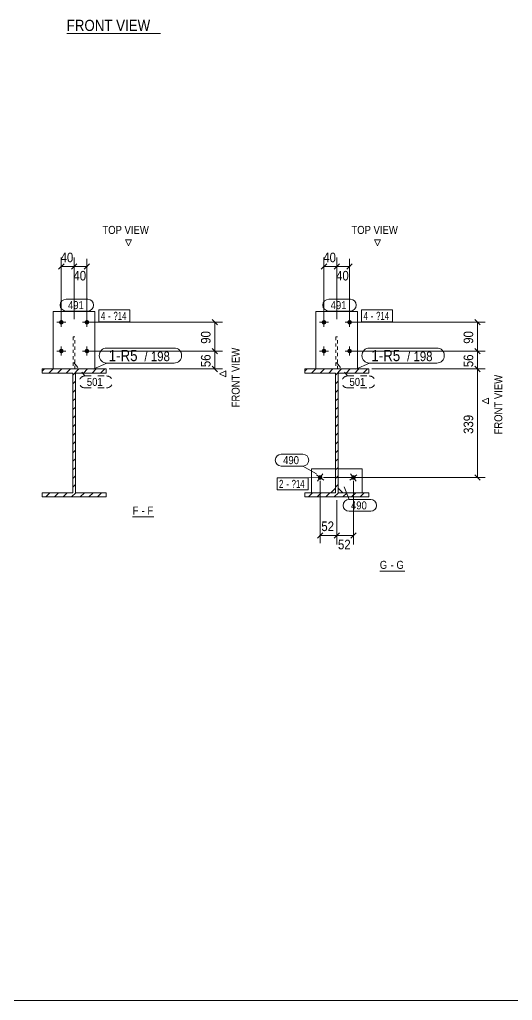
# Model space of a CAD drawing. Header units: millimetres. Extents: x 2 to 1174, y 1 to 825.
# Drawn here: x 482.2 to 636.3, y 5 to 311.5 of the extents above; entities that cross this region are included whole.
import ezdxf

# ---------------------------------------------------------------- set-up
doc = ezdxf.new("R2010")
doc.units = ezdxf.units.MM
for name, pattern in [('XKITLINE00', [0]), ('XKITLINE01', [4, 1, -1, 1, -1]), ('XKITLINE02', [4, 2, -2])]:
    doc.linetypes.add(name, pattern=pattern)
for name, color, linetype, lineweight in [('Bolt', 3, 'Continuous', 0), ('BoltMark', 7, 'Continuous', 0), ('Dimensions', 7, 'Continuous', 0), ('DrawingSheet', 5, 'Continuous', 0), ('OtherObjectType', 7, 'Continuous', 0), ('Part', 2, 'Continuous', 0), ('PartMark', 7, 'Continuous', 0)]:
    doc.layers.add(name, color=color, linetype=linetype, lineweight=lineweight)
doc.styles.add('ARIAL', font='ARIAL.TTF')
doc.styles.add('ARIAL_NARROW', font='ARIALN.TTF')

# ---------------------------------------------------------------- blocks, each defined once
blk = doc.blocks.new('*A1')
at = {"layer": 'Part', "color": 7, "linetype": 'XKITLINE00', "lineweight": 0}
for p, q in [((571.35, 201.56), (572.08, 202.29)), ((573.48, 200.99), (574.78, 202.29)), ((576.17, 200.99), (577.47, 202.29)), ((578.87, 200.99), (580.17, 202.29)), ((580.95, 200.38), (582.86, 202.29)), ((584.25, 200.99), (585.55, 202.29)), ((586.95, 200.99), (588.25, 202.29)), ((589.64, 200.99), (590.94, 202.29)), ((580.95, 197.69), (581.75, 198.49)), ((580.95, 194.99), (581.75, 195.79)), ((580.95, 192.3), (581.75, 193.1)), ((580.95, 189.6), (581.75, 190.4)), ((580.95, 186.91), (581.75, 187.71)), ((580.95, 184.21), (581.75, 185.01)), ((580.95, 181.52), (581.75, 182.32)), ((580.95, 178.83), (581.75, 179.63)), ((580.95, 176.13), (581.75, 176.93)), ((580.95, 173.44), (581.75, 174.24)), ((580.95, 170.74), (581.75, 171.54)), ((580.95, 168.05), (581.75, 168.85)), ((580.95, 165.36), (581.75, 166.16)), ((572.5, 162.29), (573.8, 163.59)), ((575.19, 162.29), (576.49, 163.59)), ((577.88, 162.29), (579.18, 163.59)), ((580.58, 162.29), (581.88, 163.59)), ((583.27, 162.29), (584.57, 163.59)), ((585.97, 162.29), (587.27, 163.59)), ((588.66, 162.29), (589.96, 163.59))]:
    blk.add_line(p, q, dxfattribs=at)
blk = doc.blocks.new('*A2')
at = {"layer": 'Part', "color": 7, "linetype": 'XKITLINE00', "lineweight": 0}
for p, q in [((489.24, 201.56), (489.97, 202.29)), ((491.37, 200.99), (492.67, 202.29)), ((494.06, 200.99), (495.36, 202.29)), ((496.76, 200.99), (498.06, 202.29)), ((498.84, 200.38), (500.75, 202.29)), ((502.14, 200.99), (503.44, 202.29)), ((504.84, 200.99), (506.14, 202.29)), ((507.53, 200.99), (508.83, 202.29)), ((498.84, 197.69), (499.64, 198.49)), ((498.84, 194.99), (499.64, 195.79)), ((498.84, 192.3), (499.64, 193.1)), ((498.84, 189.6), (499.64, 190.4)), ((498.84, 186.91), (499.64, 187.71)), ((498.84, 184.21), (499.64, 185.01)), ((498.84, 181.52), (499.64, 182.32)), ((498.84, 178.83), (499.64, 179.63)), ((498.84, 176.13), (499.64, 176.93)), ((498.84, 173.44), (499.64, 174.24)), ((498.84, 170.74), (499.64, 171.54)), ((498.84, 168.05), (499.64, 168.85)), ((498.84, 165.36), (499.64, 166.16)), ((490.38, 162.29), (491.68, 163.59)), ((493.08, 162.29), (494.38, 163.59)), ((495.77, 162.29), (497.07, 163.59)), ((498.47, 162.29), (499.77, 163.59)), ((501.16, 162.29), (502.46, 163.59)), ((503.86, 162.29), (505.16, 163.59)), ((506.55, 162.29), (507.85, 163.59))]:
    blk.add_line(p, q, dxfattribs=at)
blk = doc.blocks.new('*A147')
at = {"layer": 'Bolt'}
blk.add_hatch(color=3, dxfattribs=at).paths.add_polyline_path([(575.7, 167.86), (575.67, 167.88), (575.65, 167.9), (575.62, 167.93), (575.6, 167.95), (575.58, 167.98), (575.56, 168.01), (575.55, 168.04), (575.53, 168.07), (575.51, 168.1), (575.5, 168.13), (575.49, 168.17), (575.48, 168.2), (575.47, 168.23), (575.46, 168.27), (575.46, 168.3), (575.46, 168.33), (575.45, 168.37), (575.45, 168.4), (575.46, 168.44), (575.46, 168.47), (575.46, 168.5), (575.47, 168.54), (575.48, 168.57), (575.49, 168.6), (575.5, 168.64), (575.51, 168.67), (575.53, 168.7), (575.54, 168.73), (575.56, 168.76), (575.58, 168.79), (575.6, 168.82), (575.62, 168.84), (575.65, 168.87), (575.67, 168.89), (575.7, 168.92), (575.72, 168.94), (575.75, 168.96), (575.78, 168.98), (575.81, 168.99), (575.84, 169.01), (575.87, 169.03), (575.9, 169.04), (575.93, 169.05), (575.97, 169.06), (576, 169.07), (576.03, 169.08), (576.07, 169.08), (576.1, 169.08), (576.14, 169.09), (576.17, 169.09), (576.2, 169.08), (576.24, 169.08), (576.27, 169.08), (576.31, 169.07), (576.34, 169.06), (576.37, 169.05), (576.4, 169.04), (576.44, 169.03), (576.47, 169.01), (576.5, 169), (576.53, 168.98), (576.56, 168.96), (576.58, 168.94), (576.61, 168.92), (576.64, 168.89), (576.66, 168.87), (576.68, 168.84), (576.71, 168.82), (576.73, 168.79), (576.74, 168.76), (576.76, 168.73), (576.78, 168.7), (576.79, 168.67), (576.81, 168.64), (576.82, 168.61), (576.83, 168.57), (576.84, 168.54), (576.84, 168.51), (576.85, 168.47), (576.85, 168.44), (576.85, 168.4), (576.85, 168.37), (576.85, 168.34), (576.85, 168.3), (576.84, 168.27), (576.84, 168.23), (576.83, 168.2), (576.82, 168.17), (576.81, 168.14), (576.79, 168.1), (576.78, 168.07), (576.76, 168.04), (576.75, 168.01), (576.73, 167.98), (576.71, 167.96), (576.68, 167.93), (576.66, 167.9), (576.64, 167.88), (576.61, 167.86), (576.59, 167.83), (576.56, 167.81), (576.53, 167.8), (576.5, 167.78), (576.47, 167.76), (576.44, 167.75), (576.41, 167.73), (576.37, 167.72), (576.34, 167.71), (576.31, 167.7), (576.27, 167.7), (576.24, 167.69), (576.21, 167.69), (576.17, 167.69), (576.14, 167.69), (576.1, 167.69), (576.07, 167.69), (576.04, 167.7), (576, 167.7), (575.97, 167.71), (575.94, 167.72), (575.9, 167.73), (575.87, 167.75), (575.84, 167.76), (575.81, 167.78), (575.78, 167.79), (575.75, 167.81), (575.72, 167.83)], flags=17)
at = {"layer": 'Bolt', "color": 3, "linetype": 'XKITLINE00', "lineweight": 0}
for p, q in [((577.26, 167.53), (575.05, 169.25)), ((575.29, 167.28), (577.01, 169.49))]:
    blk.add_line(p, q, dxfattribs=at)
blk = doc.blocks.new('*A148')
at = {"layer": 'Bolt'}
blk.add_hatch(color=3, dxfattribs=at).paths.add_polyline_path([(586.15, 168.96), (586.18, 168.98), (586.21, 169), (586.24, 169.01), (586.27, 169.03), (586.3, 169.04), (586.34, 169.05), (586.37, 169.06), (586.4, 169.07), (586.44, 169.08), (586.47, 169.08), (586.5, 169.08), (586.54, 169.09), (586.57, 169.09), (586.61, 169.08), (586.64, 169.08), (586.67, 169.08), (586.71, 169.07), (586.74, 169.06), (586.77, 169.05), (586.81, 169.04), (586.84, 169.03), (586.87, 169.01), (586.9, 168.99), (586.93, 168.98), (586.96, 168.96), (586.99, 168.94), (587.01, 168.92), (587.04, 168.89), (587.06, 168.87), (587.08, 168.84), (587.11, 168.82), (587.13, 168.79), (587.15, 168.76), (587.16, 168.73), (587.18, 168.7), (587.19, 168.67), (587.21, 168.64), (587.22, 168.6), (587.23, 168.57), (587.24, 168.54), (587.24, 168.5), (587.25, 168.47), (587.25, 168.44), (587.25, 168.4), (587.25, 168.37), (587.25, 168.33), (587.25, 168.3), (587.24, 168.27), (587.24, 168.23), (587.23, 168.2), (587.22, 168.17), (587.21, 168.13), (587.19, 168.1), (587.18, 168.07), (587.16, 168.04), (587.14, 168.01), (587.13, 167.98), (587.11, 167.95), (587.08, 167.93), (587.06, 167.9), (587.04, 167.88), (587.01, 167.86), (586.98, 167.83), (586.96, 167.81), (586.93, 167.79), (586.9, 167.78), (586.87, 167.76), (586.84, 167.75), (586.8, 167.73), (586.77, 167.72), (586.74, 167.71), (586.71, 167.7), (586.67, 167.7), (586.64, 167.69), (586.6, 167.69), (586.57, 167.69), (586.54, 167.69), (586.5, 167.69), (586.47, 167.69), (586.43, 167.7), (586.4, 167.7), (586.37, 167.71), (586.33, 167.72), (586.3, 167.73), (586.27, 167.75), (586.24, 167.76), (586.21, 167.78), (586.18, 167.8), (586.15, 167.81), (586.12, 167.83), (586.1, 167.86), (586.07, 167.88), (586.05, 167.9), (586.02, 167.93), (586, 167.96), (585.98, 167.98), (585.96, 168.01), (585.94, 168.04), (585.93, 168.07), (585.91, 168.1), (585.9, 168.14), (585.89, 168.17), (585.88, 168.2), (585.87, 168.23), (585.86, 168.27), (585.86, 168.3), (585.86, 168.34), (585.85, 168.37), (585.85, 168.4), (585.86, 168.44), (585.86, 168.47), (585.86, 168.51), (585.87, 168.54), (585.88, 168.57), (585.89, 168.61), (585.9, 168.64), (585.91, 168.67), (585.93, 168.7), (585.95, 168.73), (585.96, 168.76), (585.98, 168.79), (586, 168.82), (586.02, 168.84), (586.05, 168.87), (586.07, 168.89), (586.1, 168.92), (586.12, 168.94)], flags=17)
at = {"layer": 'Bolt', "color": 3, "linetype": 'XKITLINE00', "lineweight": 0}
for p, q in [((585.45, 167.53), (587.66, 169.25)), ((585.69, 169.49), (587.41, 167.28))]:
    blk.add_line(p, q, dxfattribs=at)
blk = doc.blocks.new('*A149')
at = {"layer": 'Bolt'}
for points in [[(578.05, 216.85), (578.05, 216.82), (578.05, 216.78), (578.04, 216.75), (578.03, 216.72), (578.02, 216.68), (578.01, 216.65), (578, 216.62), (577.99, 216.59), (577.97, 216.56), (577.95, 216.53), (577.94, 216.5), (577.92, 216.47), (577.9, 216.44), (577.87, 216.42), (577.85, 216.39), (577.82, 216.37), (577.8, 216.34), (577.77, 216.32), (577.74, 216.3), (577.71, 216.29), (577.68, 216.27), (577.65, 216.25), (577.62, 216.24), (577.59, 216.23), (577.56, 216.22), (577.52, 216.21), (577.49, 216.2), (577.46, 216.19), (577.42, 216.19), (577.39, 216.19), (577.35, 216.19), (577.32, 216.19), (577.29, 216.19), (577.25, 216.19), (577.22, 216.2), (577.18, 216.21), (577.15, 216.22), (577.12, 216.23), (577.09, 216.24), (577.05, 216.25), (577.02, 216.27), (576.99, 216.29), (576.97, 216.3), (576.94, 216.32), (576.91, 216.34), (576.88, 216.37), (576.86, 216.39), (576.84, 216.42), (576.81, 216.44), (576.79, 216.47), (576.77, 216.5), (576.75, 216.53), (576.74, 216.56), (576.72, 216.59), (576.71, 216.62), (576.69, 216.65), (576.68, 216.68), (576.67, 216.72), (576.67, 216.75), (576.66, 216.78), (576.66, 216.82), (576.65, 216.85), (576.65, 216.89), (576.65, 216.92), (576.66, 216.95), (576.66, 216.99), (576.67, 217.02), (576.67, 217.06), (576.68, 217.09), (576.69, 217.12), (576.71, 217.15), (576.72, 217.19), (576.74, 217.22), (576.75, 217.25), (576.77, 217.27), (576.79, 217.3), (576.81, 217.33), (576.84, 217.36), (576.86, 217.38), (576.88, 217.4), (576.91, 217.43), (576.94, 217.45), (576.97, 217.47), (576.99, 217.49), (577.02, 217.5), (577.05, 217.52), (577.09, 217.53), (577.12, 217.55), (577.15, 217.56), (577.18, 217.57), (577.22, 217.57), (577.25, 217.58), (577.29, 217.58), (577.32, 217.59), (577.35, 217.59), (577.39, 217.59), (577.42, 217.58), (577.46, 217.58), (577.49, 217.57), (577.52, 217.57), (577.56, 217.56), (577.59, 217.55), (577.62, 217.53), (577.65, 217.52), (577.68, 217.5), (577.71, 217.49), (577.74, 217.47), (577.77, 217.45), (577.8, 217.43), (577.82, 217.4), (577.85, 217.38), (577.87, 217.36), (577.9, 217.33), (577.92, 217.3), (577.94, 217.27), (577.95, 217.25), (577.97, 217.22), (577.99, 217.19), (578, 217.15), (578.01, 217.12), (578.02, 217.09), (578.03, 217.06), (578.04, 217.02), (578.05, 216.99), (578.05, 216.95), (578.05, 216.92), (578.05, 216.89)], [(586.05, 216.85), (586.05, 216.82), (586.05, 216.78), (586.04, 216.75), (586.03, 216.72), (586.02, 216.68), (586.01, 216.65), (586, 216.62), (585.99, 216.59), (585.97, 216.56), (585.95, 216.53), (585.94, 216.5), (585.92, 216.47), (585.9, 216.44), (585.87, 216.42), (585.85, 216.39), (585.82, 216.37), (585.8, 216.34), (585.77, 216.32), (585.74, 216.3), (585.71, 216.29), (585.68, 216.27), (585.65, 216.25), (585.62, 216.24), (585.59, 216.23), (585.56, 216.22), (585.52, 216.21), (585.49, 216.2), (585.46, 216.19), (585.42, 216.19), (585.39, 216.19), (585.35, 216.19), (585.32, 216.19), (585.29, 216.19), (585.25, 216.19), (585.22, 216.2), (585.18, 216.21), (585.15, 216.22), (585.12, 216.23), (585.09, 216.24), (585.05, 216.25), (585.02, 216.27), (584.99, 216.29), (584.97, 216.3), (584.94, 216.32), (584.91, 216.34), (584.88, 216.37), (584.86, 216.39), (584.84, 216.42), (584.81, 216.44), (584.79, 216.47), (584.77, 216.5), (584.75, 216.53), (584.74, 216.56), (584.72, 216.59), (584.71, 216.62), (584.69, 216.65), (584.68, 216.68), (584.67, 216.72), (584.67, 216.75), (584.66, 216.78), (584.66, 216.82), (584.65, 216.85), (584.65, 216.89), (584.65, 216.92), (584.66, 216.95), (584.66, 216.99), (584.67, 217.02), (584.67, 217.06), (584.68, 217.09), (584.69, 217.12), (584.71, 217.15), (584.72, 217.19), (584.74, 217.22), (584.75, 217.25), (584.77, 217.27), (584.79, 217.3), (584.81, 217.33), (584.84, 217.36), (584.86, 217.38), (584.88, 217.4), (584.91, 217.43), (584.94, 217.45), (584.97, 217.47), (584.99, 217.49), (585.02, 217.5), (585.05, 217.52), (585.09, 217.53), (585.12, 217.55), (585.15, 217.56), (585.18, 217.57), (585.22, 217.57), (585.25, 217.58), (585.29, 217.58), (585.32, 217.59), (585.35, 217.59), (585.39, 217.59), (585.42, 217.58), (585.46, 217.58), (585.49, 217.57), (585.52, 217.57), (585.56, 217.56), (585.59, 217.55), (585.62, 217.53), (585.65, 217.52), (585.68, 217.5), (585.71, 217.49), (585.74, 217.47), (585.77, 217.45), (585.8, 217.43), (585.82, 217.4), (585.85, 217.38), (585.87, 217.36), (585.9, 217.33), (585.92, 217.3), (585.94, 217.27), (585.95, 217.25), (585.97, 217.22), (585.99, 217.19), (586, 217.15), (586.01, 217.12), (586.02, 217.09), (586.03, 217.06), (586.04, 217.02), (586.05, 216.99), (586.05, 216.95), (586.05, 216.92), (586.05, 216.89)], [(578.05, 207.85), (578.05, 207.82), (578.05, 207.78), (578.04, 207.75), (578.03, 207.72), (578.02, 207.68), (578.01, 207.65), (578, 207.62), (577.99, 207.59), (577.97, 207.56), (577.95, 207.53), (577.94, 207.5), (577.92, 207.47), (577.9, 207.44), (577.87, 207.42), (577.85, 207.39), (577.82, 207.37), (577.8, 207.34), (577.77, 207.32), (577.74, 207.3), (577.71, 207.29), (577.68, 207.27), (577.65, 207.25), (577.62, 207.24), (577.59, 207.23), (577.56, 207.22), (577.52, 207.21), (577.49, 207.2), (577.46, 207.19), (577.42, 207.19), (577.39, 207.19), (577.35, 207.19), (577.32, 207.19), (577.29, 207.19), (577.25, 207.19), (577.22, 207.2), (577.18, 207.21), (577.15, 207.22), (577.12, 207.23), (577.09, 207.24), (577.05, 207.25), (577.02, 207.27), (576.99, 207.29), (576.97, 207.3), (576.94, 207.32), (576.91, 207.34), (576.88, 207.37), (576.86, 207.39), (576.84, 207.42), (576.81, 207.44), (576.79, 207.47), (576.77, 207.5), (576.75, 207.53), (576.74, 207.56), (576.72, 207.59), (576.71, 207.62), (576.69, 207.65), (576.68, 207.68), (576.67, 207.72), (576.67, 207.75), (576.66, 207.78), (576.66, 207.82), (576.65, 207.85), (576.65, 207.89), (576.65, 207.92), (576.66, 207.95), (576.66, 207.99), (576.67, 208.02), (576.67, 208.06), (576.68, 208.09), (576.69, 208.12), (576.71, 208.15), (576.72, 208.19), (576.74, 208.22), (576.75, 208.25), (576.77, 208.27), (576.79, 208.3), (576.81, 208.33), (576.84, 208.36), (576.86, 208.38), (576.88, 208.4), (576.91, 208.43), (576.94, 208.45), (576.97, 208.47), (576.99, 208.49), (577.02, 208.5), (577.05, 208.52), (577.09, 208.53), (577.12, 208.55), (577.15, 208.56), (577.18, 208.57), (577.22, 208.57), (577.25, 208.58), (577.29, 208.58), (577.32, 208.59), (577.35, 208.59), (577.39, 208.59), (577.42, 208.58), (577.46, 208.58), (577.49, 208.57), (577.52, 208.57), (577.56, 208.56), (577.59, 208.55), (577.62, 208.53), (577.65, 208.52), (577.68, 208.5), (577.71, 208.49), (577.74, 208.47), (577.77, 208.45), (577.8, 208.43), (577.82, 208.4), (577.85, 208.38), (577.87, 208.36), (577.9, 208.33), (577.92, 208.3), (577.94, 208.27), (577.95, 208.25), (577.97, 208.22), (577.99, 208.19), (578, 208.15), (578.01, 208.12), (578.02, 208.09), (578.03, 208.06), (578.04, 208.02), (578.05, 207.99), (578.05, 207.95), (578.05, 207.92), (578.05, 207.89)], [(586.05, 207.85), (586.05, 207.82), (586.05, 207.78), (586.04, 207.75), (586.03, 207.72), (586.02, 207.68), (586.01, 207.65), (586, 207.62), (585.99, 207.59), (585.97, 207.56), (585.95, 207.53), (585.94, 207.5), (585.92, 207.47), (585.9, 207.44), (585.87, 207.42), (585.85, 207.39), (585.82, 207.37), (585.8, 207.34), (585.77, 207.32), (585.74, 207.3), (585.71, 207.29), (585.68, 207.27), (585.65, 207.25), (585.62, 207.24), (585.59, 207.23), (585.56, 207.22), (585.52, 207.21), (585.49, 207.2), (585.46, 207.19), (585.42, 207.19), (585.39, 207.19), (585.35, 207.19), (585.32, 207.19), (585.29, 207.19), (585.25, 207.19), (585.22, 207.2), (585.18, 207.21), (585.15, 207.22), (585.12, 207.23), (585.09, 207.24), (585.05, 207.25), (585.02, 207.27), (584.99, 207.29), (584.97, 207.3), (584.94, 207.32), (584.91, 207.34), (584.88, 207.37), (584.86, 207.39), (584.84, 207.42), (584.81, 207.44), (584.79, 207.47), (584.77, 207.5), (584.75, 207.53), (584.74, 207.56), (584.72, 207.59), (584.71, 207.62), (584.69, 207.65), (584.68, 207.68), (584.67, 207.72), (584.67, 207.75), (584.66, 207.78), (584.66, 207.82), (584.65, 207.85), (584.65, 207.89), (584.65, 207.92), (584.66, 207.95), (584.66, 207.99), (584.67, 208.02), (584.67, 208.06), (584.68, 208.09), (584.69, 208.12), (584.71, 208.15), (584.72, 208.19), (584.74, 208.22), (584.75, 208.25), (584.77, 208.27), (584.79, 208.3), (584.81, 208.33), (584.84, 208.36), (584.86, 208.38), (584.88, 208.4), (584.91, 208.43), (584.94, 208.45), (584.97, 208.47), (584.99, 208.49), (585.02, 208.5), (585.05, 208.52), (585.09, 208.53), (585.12, 208.55), (585.15, 208.56), (585.18, 208.57), (585.22, 208.57), (585.25, 208.58), (585.29, 208.58), (585.32, 208.59), (585.35, 208.59), (585.39, 208.59), (585.42, 208.58), (585.46, 208.58), (585.49, 208.57), (585.52, 208.57), (585.56, 208.56), (585.59, 208.55), (585.62, 208.53), (585.65, 208.52), (585.68, 208.5), (585.71, 208.49), (585.74, 208.47), (585.77, 208.45), (585.8, 208.43), (585.82, 208.4), (585.85, 208.38), (585.87, 208.36), (585.9, 208.33), (585.92, 208.3), (585.94, 208.27), (585.95, 208.25), (585.97, 208.22), (585.99, 208.19), (586, 208.15), (586.01, 208.12), (586.02, 208.09), (586.03, 208.06), (586.04, 208.02), (586.05, 207.99), (586.05, 207.95), (586.05, 207.92), (586.05, 207.89)]]:
    blk.add_hatch(color=3, dxfattribs=at).paths.add_polyline_path(points, flags=17)
at = {"layer": 'Bolt', "color": 3, "linetype": 'XKITLINE00', "lineweight": 0}
for p, q in [((577.35, 218.29), (577.35, 215.49)), ((585.35, 218.29), (585.35, 215.49)), ((578.75, 216.89), (575.95, 216.89)), ((586.75, 216.89), (583.95, 216.89)), ((577.35, 209.29), (577.35, 206.49)), ((585.35, 209.29), (585.35, 206.49)), ((578.75, 207.89), (575.95, 207.89)), ((586.75, 207.89), (583.95, 207.89))]:
    blk.add_line(p, q, dxfattribs=at)
blk = doc.blocks.new('*A150')
at = {"layer": 'Part', "color": 2, "linetype": 'XKITLINE00', "lineweight": 0}
for p, q in [((571.35, 200.99), (571.35, 202.29)), ((571.35, 202.29), (591.35, 202.29)), ((591.35, 202.29), (591.35, 200.99)), ((580.95, 200.99), (571.35, 200.99)), ((580.95, 163.59), (580.95, 200.99)), ((591.35, 200.99), (581.75, 200.99)), ((581.75, 200.99), (581.75, 163.59)), ((571.35, 162.29), (571.35, 163.59)), ((571.35, 163.59), (580.95, 163.59)), ((581.75, 163.59), (591.35, 163.59)), ((591.35, 163.59), (591.35, 162.29)), ((591.35, 162.29), (571.35, 162.29))]:
    blk.add_line(p, q, dxfattribs=at)
blk = doc.blocks.new('*A151')
at = {"layer": 'Part', "color": 2, "linetype": 'XKITLINE00', "lineweight": 0}
for p, q in [((580.95, 171.09), (573.45, 171.09)), ((573.45, 171.09), (573.45, 163.59)), ((579.45, 163.59), (580.95, 165.09))]:
    blk.add_line(p, q, dxfattribs=at)
at = {"layer": 'Part', "color": 7, "linetype": 'XKITLINE01', "lineweight": 0}
for p, q in [((580.95, 165.09), (580.95, 171.09)), ((573.45, 163.59), (579.45, 163.59))]:
    blk.add_line(p, q, dxfattribs=at)
blk = doc.blocks.new('*A152')
at = {"layer": 'Part', "color": 2, "linetype": 'XKITLINE00', "lineweight": 0}
for p, q in [((581.75, 171.09), (589.25, 171.09)), ((589.25, 171.09), (589.25, 163.59)), ((583.25, 163.59), (581.75, 165.09))]:
    blk.add_line(p, q, dxfattribs=at)
at = {"layer": 'Part', "color": 7, "linetype": 'XKITLINE01', "lineweight": 0}
for p, q in [((581.75, 165.09), (581.75, 171.09)), ((589.25, 163.59), (583.25, 163.59))]:
    blk.add_line(p, q, dxfattribs=at)
blk = doc.blocks.new('*A153')
at = {"layer": 'Part', "color": 7, "linetype": 'XKITLINE01', "lineweight": 0}
for p, q in [((581.6, 212.29), (581.1, 212.29)), ((581.1, 212.29), (581.1, 202.29)), ((581.6, 202.29), (581.6, 212.29)), ((581.1, 202.29), (581.6, 202.29))]:
    blk.add_line(p, q, dxfattribs=at)
blk = doc.blocks.new('*A154')
at = {"layer": 'Part', "color": 2, "linetype": 'XKITLINE00', "lineweight": 0}
for p, q in [((574.85, 202.29), (574.85, 220.29)), ((574.85, 220.29), (587.85, 220.29)), ((587.85, 220.29), (587.85, 202.29))]:
    blk.add_line(p, q, dxfattribs=at)
at = {"layer": 'Part', "color": 7, "linetype": 'XKITLINE01', "lineweight": 0}
blk.add_line((587.85, 202.29), (574.85, 202.29), dxfattribs=at)
blk = doc.blocks.new('*A155')
at = {"layer": 'Bolt'}
for points in [[(495.94, 216.85), (495.94, 216.82), (495.94, 216.78), (495.93, 216.75), (495.92, 216.72), (495.91, 216.68), (495.9, 216.65), (495.89, 216.62), (495.88, 216.59), (495.86, 216.56), (495.84, 216.53), (495.83, 216.5), (495.81, 216.47), (495.78, 216.44), (495.76, 216.42), (495.74, 216.39), (495.71, 216.37), (495.69, 216.34), (495.66, 216.32), (495.63, 216.3), (495.6, 216.29), (495.57, 216.27), (495.54, 216.25), (495.51, 216.24), (495.48, 216.23), (495.45, 216.22), (495.41, 216.21), (495.38, 216.2), (495.35, 216.19), (495.31, 216.19), (495.28, 216.19), (495.24, 216.19), (495.21, 216.19), (495.17, 216.19), (495.14, 216.19), (495.11, 216.2), (495.07, 216.21), (495.04, 216.22), (495.01, 216.23), (494.98, 216.24), (494.94, 216.25), (494.91, 216.27), (494.88, 216.29), (494.85, 216.3), (494.83, 216.32), (494.8, 216.34), (494.77, 216.37), (494.75, 216.39), (494.72, 216.42), (494.7, 216.44), (494.68, 216.47), (494.66, 216.5), (494.64, 216.53), (494.63, 216.56), (494.61, 216.59), (494.6, 216.62), (494.58, 216.65), (494.57, 216.68), (494.56, 216.72), (494.56, 216.75), (494.55, 216.78), (494.55, 216.82), (494.54, 216.85), (494.54, 216.89), (494.54, 216.92), (494.55, 216.95), (494.55, 216.99), (494.56, 217.02), (494.56, 217.06), (494.57, 217.09), (494.58, 217.12), (494.6, 217.15), (494.61, 217.19), (494.63, 217.22), (494.64, 217.25), (494.66, 217.27), (494.68, 217.3), (494.7, 217.33), (494.72, 217.36), (494.75, 217.38), (494.77, 217.4), (494.8, 217.43), (494.83, 217.45), (494.85, 217.47), (494.88, 217.49), (494.91, 217.5), (494.94, 217.52), (494.98, 217.53), (495.01, 217.55), (495.04, 217.56), (495.07, 217.57), (495.11, 217.57), (495.14, 217.58), (495.17, 217.58), (495.21, 217.59), (495.24, 217.59), (495.28, 217.59), (495.31, 217.58), (495.35, 217.58), (495.38, 217.57), (495.41, 217.57), (495.45, 217.56), (495.48, 217.55), (495.51, 217.53), (495.54, 217.52), (495.57, 217.5), (495.6, 217.49), (495.63, 217.47), (495.66, 217.45), (495.69, 217.43), (495.71, 217.4), (495.74, 217.38), (495.76, 217.36), (495.78, 217.33), (495.81, 217.3), (495.83, 217.27), (495.84, 217.25), (495.86, 217.22), (495.88, 217.19), (495.89, 217.15), (495.9, 217.12), (495.91, 217.09), (495.92, 217.06), (495.93, 217.02), (495.94, 216.99), (495.94, 216.95), (495.94, 216.92), (495.94, 216.89)], [(503.94, 216.85), (503.94, 216.82), (503.94, 216.78), (503.93, 216.75), (503.92, 216.72), (503.91, 216.68), (503.9, 216.65), (503.89, 216.62), (503.88, 216.59), (503.86, 216.56), (503.84, 216.53), (503.83, 216.5), (503.81, 216.47), (503.78, 216.44), (503.76, 216.42), (503.74, 216.39), (503.71, 216.37), (503.69, 216.34), (503.66, 216.32), (503.63, 216.3), (503.6, 216.29), (503.57, 216.27), (503.54, 216.25), (503.51, 216.24), (503.48, 216.23), (503.45, 216.22), (503.41, 216.21), (503.38, 216.2), (503.35, 216.19), (503.31, 216.19), (503.28, 216.19), (503.24, 216.19), (503.21, 216.19), (503.17, 216.19), (503.14, 216.19), (503.11, 216.2), (503.07, 216.21), (503.04, 216.22), (503.01, 216.23), (502.98, 216.24), (502.94, 216.25), (502.91, 216.27), (502.88, 216.29), (502.85, 216.3), (502.83, 216.32), (502.8, 216.34), (502.77, 216.37), (502.75, 216.39), (502.72, 216.42), (502.7, 216.44), (502.68, 216.47), (502.66, 216.5), (502.64, 216.53), (502.63, 216.56), (502.61, 216.59), (502.6, 216.62), (502.58, 216.65), (502.57, 216.68), (502.56, 216.72), (502.56, 216.75), (502.55, 216.78), (502.55, 216.82), (502.54, 216.85), (502.54, 216.89), (502.54, 216.92), (502.55, 216.95), (502.55, 216.99), (502.56, 217.02), (502.56, 217.06), (502.57, 217.09), (502.58, 217.12), (502.6, 217.15), (502.61, 217.19), (502.63, 217.22), (502.64, 217.25), (502.66, 217.27), (502.68, 217.3), (502.7, 217.33), (502.72, 217.36), (502.75, 217.38), (502.77, 217.4), (502.8, 217.43), (502.83, 217.45), (502.85, 217.47), (502.88, 217.49), (502.91, 217.5), (502.94, 217.52), (502.98, 217.53), (503.01, 217.55), (503.04, 217.56), (503.07, 217.57), (503.11, 217.57), (503.14, 217.58), (503.17, 217.58), (503.21, 217.59), (503.24, 217.59), (503.28, 217.59), (503.31, 217.58), (503.35, 217.58), (503.38, 217.57), (503.41, 217.57), (503.45, 217.56), (503.48, 217.55), (503.51, 217.53), (503.54, 217.52), (503.57, 217.5), (503.6, 217.49), (503.63, 217.47), (503.66, 217.45), (503.69, 217.43), (503.71, 217.4), (503.74, 217.38), (503.76, 217.36), (503.78, 217.33), (503.81, 217.3), (503.83, 217.27), (503.84, 217.25), (503.86, 217.22), (503.88, 217.19), (503.89, 217.15), (503.9, 217.12), (503.91, 217.09), (503.92, 217.06), (503.93, 217.02), (503.94, 216.99), (503.94, 216.95), (503.94, 216.92), (503.94, 216.89)], [(495.94, 207.85), (495.94, 207.82), (495.94, 207.78), (495.93, 207.75), (495.92, 207.72), (495.91, 207.68), (495.9, 207.65), (495.89, 207.62), (495.88, 207.59), (495.86, 207.56), (495.84, 207.53), (495.83, 207.5), (495.81, 207.47), (495.78, 207.44), (495.76, 207.42), (495.74, 207.39), (495.71, 207.37), (495.69, 207.34), (495.66, 207.32), (495.63, 207.3), (495.6, 207.29), (495.57, 207.27), (495.54, 207.25), (495.51, 207.24), (495.48, 207.23), (495.45, 207.22), (495.41, 207.21), (495.38, 207.2), (495.35, 207.19), (495.31, 207.19), (495.28, 207.19), (495.24, 207.19), (495.21, 207.19), (495.17, 207.19), (495.14, 207.19), (495.11, 207.2), (495.07, 207.21), (495.04, 207.22), (495.01, 207.23), (494.98, 207.24), (494.94, 207.25), (494.91, 207.27), (494.88, 207.29), (494.85, 207.3), (494.83, 207.32), (494.8, 207.34), (494.77, 207.37), (494.75, 207.39), (494.72, 207.42), (494.7, 207.44), (494.68, 207.47), (494.66, 207.5), (494.64, 207.53), (494.63, 207.56), (494.61, 207.59), (494.6, 207.62), (494.58, 207.65), (494.57, 207.68), (494.56, 207.72), (494.56, 207.75), (494.55, 207.78), (494.55, 207.82), (494.54, 207.85), (494.54, 207.89), (494.54, 207.92), (494.55, 207.95), (494.55, 207.99), (494.56, 208.02), (494.56, 208.06), (494.57, 208.09), (494.58, 208.12), (494.6, 208.15), (494.61, 208.19), (494.63, 208.22), (494.64, 208.25), (494.66, 208.27), (494.68, 208.3), (494.7, 208.33), (494.72, 208.36), (494.75, 208.38), (494.77, 208.4), (494.8, 208.43), (494.83, 208.45), (494.85, 208.47), (494.88, 208.49), (494.91, 208.5), (494.94, 208.52), (494.98, 208.53), (495.01, 208.55), (495.04, 208.56), (495.07, 208.57), (495.11, 208.57), (495.14, 208.58), (495.17, 208.58), (495.21, 208.59), (495.24, 208.59), (495.28, 208.59), (495.31, 208.58), (495.35, 208.58), (495.38, 208.57), (495.41, 208.57), (495.45, 208.56), (495.48, 208.55), (495.51, 208.53), (495.54, 208.52), (495.57, 208.5), (495.6, 208.49), (495.63, 208.47), (495.66, 208.45), (495.69, 208.43), (495.71, 208.4), (495.74, 208.38), (495.76, 208.36), (495.78, 208.33), (495.81, 208.3), (495.83, 208.27), (495.84, 208.25), (495.86, 208.22), (495.88, 208.19), (495.89, 208.15), (495.9, 208.12), (495.91, 208.09), (495.92, 208.06), (495.93, 208.02), (495.94, 207.99), (495.94, 207.95), (495.94, 207.92), (495.94, 207.89)], [(503.94, 207.85), (503.94, 207.82), (503.94, 207.78), (503.93, 207.75), (503.92, 207.72), (503.91, 207.68), (503.9, 207.65), (503.89, 207.62), (503.88, 207.59), (503.86, 207.56), (503.84, 207.53), (503.83, 207.5), (503.81, 207.47), (503.78, 207.44), (503.76, 207.42), (503.74, 207.39), (503.71, 207.37), (503.69, 207.34), (503.66, 207.32), (503.63, 207.3), (503.6, 207.29), (503.57, 207.27), (503.54, 207.25), (503.51, 207.24), (503.48, 207.23), (503.45, 207.22), (503.41, 207.21), (503.38, 207.2), (503.35, 207.19), (503.31, 207.19), (503.28, 207.19), (503.24, 207.19), (503.21, 207.19), (503.17, 207.19), (503.14, 207.19), (503.11, 207.2), (503.07, 207.21), (503.04, 207.22), (503.01, 207.23), (502.98, 207.24), (502.94, 207.25), (502.91, 207.27), (502.88, 207.29), (502.85, 207.3), (502.83, 207.32), (502.8, 207.34), (502.77, 207.37), (502.75, 207.39), (502.72, 207.42), (502.7, 207.44), (502.68, 207.47), (502.66, 207.5), (502.64, 207.53), (502.63, 207.56), (502.61, 207.59), (502.6, 207.62), (502.58, 207.65), (502.57, 207.68), (502.56, 207.72), (502.56, 207.75), (502.55, 207.78), (502.55, 207.82), (502.54, 207.85), (502.54, 207.89), (502.54, 207.92), (502.55, 207.95), (502.55, 207.99), (502.56, 208.02), (502.56, 208.06), (502.57, 208.09), (502.58, 208.12), (502.6, 208.15), (502.61, 208.19), (502.63, 208.22), (502.64, 208.25), (502.66, 208.27), (502.68, 208.3), (502.7, 208.33), (502.72, 208.36), (502.75, 208.38), (502.77, 208.4), (502.8, 208.43), (502.83, 208.45), (502.85, 208.47), (502.88, 208.49), (502.91, 208.5), (502.94, 208.52), (502.98, 208.53), (503.01, 208.55), (503.04, 208.56), (503.07, 208.57), (503.11, 208.57), (503.14, 208.58), (503.17, 208.58), (503.21, 208.59), (503.24, 208.59), (503.28, 208.59), (503.31, 208.58), (503.35, 208.58), (503.38, 208.57), (503.41, 208.57), (503.45, 208.56), (503.48, 208.55), (503.51, 208.53), (503.54, 208.52), (503.57, 208.5), (503.6, 208.49), (503.63, 208.47), (503.66, 208.45), (503.69, 208.43), (503.71, 208.4), (503.74, 208.38), (503.76, 208.36), (503.78, 208.33), (503.81, 208.3), (503.83, 208.27), (503.84, 208.25), (503.86, 208.22), (503.88, 208.19), (503.89, 208.15), (503.9, 208.12), (503.91, 208.09), (503.92, 208.06), (503.93, 208.02), (503.94, 207.99), (503.94, 207.95), (503.94, 207.92), (503.94, 207.89)]]:
    blk.add_hatch(color=3, dxfattribs=at).paths.add_polyline_path(points, flags=17)
at = {"layer": 'Bolt', "color": 3, "linetype": 'XKITLINE00', "lineweight": 0}
for p, q in [((495.24, 218.29), (495.24, 215.49)), ((503.24, 218.29), (503.24, 215.49)), ((496.64, 216.89), (493.84, 216.89)), ((504.64, 216.89), (501.84, 216.89)), ((495.24, 209.29), (495.24, 206.49)), ((503.24, 209.29), (503.24, 206.49)), ((496.64, 207.89), (493.84, 207.89)), ((504.64, 207.89), (501.84, 207.89))]:
    blk.add_line(p, q, dxfattribs=at)
blk = doc.blocks.new('*A156')
at = {"layer": 'Part', "color": 2, "linetype": 'XKITLINE00', "lineweight": 0}
for p, q in [((489.24, 200.99), (489.24, 202.29)), ((489.24, 202.29), (509.24, 202.29)), ((509.24, 202.29), (509.24, 200.99)), ((498.84, 200.99), (489.24, 200.99)), ((498.84, 163.59), (498.84, 200.99)), ((509.24, 200.99), (499.64, 200.99)), ((499.64, 200.99), (499.64, 163.59)), ((489.24, 162.29), (489.24, 163.59)), ((489.24, 163.59), (498.84, 163.59)), ((499.64, 163.59), (509.24, 163.59)), ((509.24, 163.59), (509.24, 162.29)), ((509.24, 162.29), (489.24, 162.29))]:
    blk.add_line(p, q, dxfattribs=at)
blk = doc.blocks.new('*A157')
at = {"layer": 'Part', "color": 7, "linetype": 'XKITLINE01', "lineweight": 0}
for p, q in [((499.49, 212.29), (498.99, 212.29)), ((498.99, 212.29), (498.99, 202.29)), ((499.49, 202.29), (499.49, 212.29)), ((498.99, 202.29), (499.49, 202.29))]:
    blk.add_line(p, q, dxfattribs=at)
blk = doc.blocks.new('*A158')
at = {"layer": 'Part', "color": 2, "linetype": 'XKITLINE00', "lineweight": 0}
for p, q in [((492.74, 202.29), (492.74, 220.29)), ((492.74, 220.29), (505.74, 220.29)), ((505.74, 220.29), (505.74, 202.29))]:
    blk.add_line(p, q, dxfattribs=at)
at = {"layer": 'Part', "color": 7, "linetype": 'XKITLINE01', "lineweight": 0}
blk.add_line((505.74, 202.29), (492.74, 202.29), dxfattribs=at)
blk = doc.blocks.new('*A213')
at = {"layer": 'DrawingSheet', "color": 5, "linetype": 'XKITLINE00', "lineweight": 0}
blk.add_line((5, 5), (1174, 5), dxfattribs=at)
blk = doc.blocks.new('*A230')
at = {"layer": 'OtherObjectType', "color": 7, "linetype": 'XKITLINE00', "lineweight": 0}
blk.add_line((496.93, 307.15), (526.23, 307.15), dxfattribs=at)
at = {"layer": 'OtherObjectType', "color": 7, "style": 'ARIAL', "width": 0.85}
blk.add_text('FRONT VIEW', height=3.5, dxfattribs=at).set_placement((496.93, 307.9))
blk = doc.blocks.new('*A346')
at = {"layer": 'Dimensions', "color": 7, "linetype": 'XKITLINE00', "lineweight": 0}
for p, q in [((592.35, 202.29), (627.75, 202.29)), ((624.51, 203.13), (626.2, 201.44)), ((625.35, 168.39), (625.35, 202.29)), ((624.51, 169.23), (626.2, 167.54)), ((577.15, 168.39), (627.75, 168.39))]:
    blk.add_line(p, q, dxfattribs=at)
at = {"layer": 'Dimensions', "color": 3}
for p in [(625.35, 202.29), (625.35, 168.39)]:
    blk.add_point(p, dxfattribs=at)
at = {"layer": 'Dimensions', "color": 3, "style": 'ARIAL', "width": 0.85}
blk.add_text('339', height=3, rotation=90.0002, dxfattribs=at).set_placement((624, 182))
blk = doc.blocks.new('*A347')
at = {"layer": 'Dimensions', "color": 7, "linetype": 'XKITLINE00', "lineweight": 0}
for p, q in [((624.51, 208.73), (626.2, 207.04)), ((586.35, 207.89), (627.75, 207.89)), ((625.35, 202.29), (625.35, 207.89)), ((592.35, 202.29), (627.75, 202.29)), ((624.51, 203.13), (626.2, 201.44))]:
    blk.add_line(p, q, dxfattribs=at)
at = {"layer": 'Dimensions', "color": 3}
for p in [(625.35, 207.89), (625.35, 202.29)]:
    blk.add_point(p, dxfattribs=at)
at = {"layer": 'Dimensions', "color": 3, "style": 'ARIAL', "width": 0.85}
blk.add_text('56', height=3, rotation=90.0002, dxfattribs=at).set_placement((624, 202.86))
blk = doc.blocks.new('*A348')
at = {"layer": 'Dimensions', "color": 7, "linetype": 'XKITLINE00', "lineweight": 0}
for p, q in [((624.51, 217.73), (626.2, 216.04)), ((586.35, 216.89), (627.75, 216.89)), ((625.35, 207.89), (625.35, 216.89)), ((624.51, 208.73), (626.2, 207.04)), ((586.35, 207.89), (627.75, 207.89))]:
    blk.add_line(p, q, dxfattribs=at)
at = {"layer": 'Dimensions', "color": 3}
for p in [(625.35, 216.89), (625.35, 207.89)]:
    blk.add_point(p, dxfattribs=at)
at = {"layer": 'Dimensions', "color": 3, "style": 'ARIAL', "width": 0.85}
blk.add_text('90', height=3, rotation=90.0002, dxfattribs=at).set_placement((624, 210.16))
blk = doc.blocks.new('*A349')
at = {"layer": 'Dimensions', "color": 7, "linetype": 'XKITLINE00', "lineweight": 0}
for p, q in [((576.15, 167.39), (576.15, 147.89)), ((581.35, 161.29), (581.35, 147.89)), ((577, 151.13), (575.31, 149.44)), ((576.15, 150.29), (581.35, 150.29)), ((582.2, 151.13), (580.51, 149.44))]:
    blk.add_line(p, q, dxfattribs=at)
at = {"layer": 'Dimensions', "color": 3}
for p in [(576.15, 150.29), (581.35, 150.29)]:
    blk.add_point(p, dxfattribs=at)
at = {"layer": 'Dimensions', "color": 3, "style": 'ARIAL', "width": 0.85}
blk.add_text('52', height=3, dxfattribs=at).set_placement((576.53, 151.64))
blk = doc.blocks.new('*A350')
at = {"layer": 'Dimensions', "color": 7, "linetype": 'XKITLINE00', "lineweight": 0}
for p, q in [((586.55, 167.39), (586.55, 147.44)), ((581.35, 161.29), (581.35, 147.44)), ((582.2, 151.13), (580.51, 149.44)), ((581.35, 150.29), (586.55, 150.29)), ((587.4, 151.13), (585.71, 149.44))]:
    blk.add_line(p, q, dxfattribs=at)
at = {"layer": 'Dimensions', "color": 3}
for p in [(581.35, 150.29), (586.55, 150.29)]:
    blk.add_point(p, dxfattribs=at)
at = {"layer": 'Dimensions', "color": 3, "style": 'ARIAL', "width": 0.85}
blk.add_text('52', height=3, dxfattribs=at).set_placement((581.73, 145.94))
blk = doc.blocks.new('*A351')
at = {"layer": 'Dimensions', "color": 7, "linetype": 'XKITLINE00', "lineweight": 0}
for p, q in [((577.35, 217.89), (577.35, 237.14)), ((581.35, 217.89), (581.35, 237.14)), ((578.2, 235.13), (576.51, 233.44)), ((577.35, 234.29), (581.35, 234.29)), ((582.2, 235.13), (580.51, 233.44))]:
    blk.add_line(p, q, dxfattribs=at)
at = {"layer": 'Dimensions', "color": 3}
for p in [(577.35, 234.29), (581.35, 234.29)]:
    blk.add_point(p, dxfattribs=at)
at = {"layer": 'Dimensions', "color": 3, "style": 'ARIAL', "width": 0.85}
blk.add_text('40', height=3, dxfattribs=at).set_placement((577.13, 235.64))
blk = doc.blocks.new('*A352')
at = {"layer": 'Dimensions', "color": 7, "linetype": 'XKITLINE00', "lineweight": 0}
for p, q in [((581.35, 217.89), (581.35, 236.69)), ((585.35, 217.89), (585.35, 236.69)), ((582.2, 235.13), (580.51, 233.44)), ((581.35, 234.29), (585.35, 234.29)), ((586.2, 235.13), (584.51, 233.44))]:
    blk.add_line(p, q, dxfattribs=at)
at = {"layer": 'Dimensions', "color": 3}
for p in [(581.35, 234.29), (585.35, 234.29)]:
    blk.add_point(p, dxfattribs=at)
at = {"layer": 'Dimensions', "color": 3, "style": 'ARIAL', "width": 0.85}
blk.add_text('40', height=3, dxfattribs=at).set_placement((581.13, 229.94))
blk = doc.blocks.new('*A353')
at = {"layer": 'BoltMark', "color": 7, "linetype": 'XKITLINE00', "lineweight": 0}
for p, q in [((589.12, 220.74), (598.81, 220.74)), ((589.12, 217.04), (589.12, 220.74)), ((598.81, 217.04), (598.81, 220.74)), ((585.35, 216.89), (589.12, 217.04)), ((589.12, 217.04), (598.81, 217.04))]:
    blk.add_line(p, q, dxfattribs=at)
at = {"layer": 'BoltMark', "color": 3, "style": 'ARIAL_NARROW', "width": 0.85}
for s, p in [('4', (589.72, 217.64)), ('-', (591.99, 217.64)), ('?14', (593.65, 217.64))]:
    blk.add_text(s, height=2.5, dxfattribs=at).set_placement(p)
blk = doc.blocks.new('*A354')
at = {"layer": 'BoltMark', "color": 7, "linetype": 'XKITLINE00', "lineweight": 0}
for p, q in [((562.7, 168.24), (572.39, 168.24)), ((562.7, 164.54), (562.7, 168.24)), ((576.15, 168.39), (572.39, 168.24)), ((572.39, 164.54), (572.39, 168.24)), ((562.7, 164.54), (572.39, 164.54))]:
    blk.add_line(p, q, dxfattribs=at)
at = {"layer": 'BoltMark', "color": 3, "style": 'ARIAL_NARROW', "width": 0.85}
for s, p in [('2', (563.3, 165.14)), ('-', (565.57, 165.14)), ('?14', (567.23, 165.14))]:
    blk.add_text(s, height=2.5, dxfattribs=at).set_placement(p)
blk = doc.blocks.new('*A355')
at = {"layer": 'PartMark', "color": 7, "linetype": 'XKITLINE00', "lineweight": 0}
for p, q in [((578.84, 224.09), (585.6, 224.09)), ((578.84, 220.39), (585.6, 220.39))]:
    blk.add_line(p, q, dxfattribs=at)
for centre, start, end in [((578.84, 222.24), 90, 270), ((585.6, 222.24), 270, 90)]:
    blk.add_arc(centre, 1.85, start, end, dxfattribs=at)
at = {"layer": 'PartMark', "color": 3, "style": 'ARIAL', "width": 0.85}
blk.add_text('491', height=2.5, dxfattribs=at).set_placement((579.44, 220.99))
blk = doc.blocks.new('*A356')
at = {"layer": 'PartMark', "color": 7, "linetype": 'XKITLINE02', "lineweight": 0}
for p, q in [((581.23, 204.32), (584.73, 200.1)), ((584.73, 200.1), (591.5, 200.1)), ((584.73, 196.4), (591.5, 196.4))]:
    blk.add_line(p, q, dxfattribs=at)
for centre, start, end in [((584.73, 198.25), 90, 270), ((591.5, 198.25), 270, 90)]:
    blk.add_arc(centre, 1.85, start, end, dxfattribs=at)
at = {"layer": 'PartMark', "color": 3, "style": 'ARIAL', "width": 0.85}
blk.add_text('501', height=2.5, dxfattribs=at).set_placement((585.33, 197))
blk = doc.blocks.new('*A357')
at = {"layer": 'PartMark', "color": 7, "linetype": 'XKITLINE00', "lineweight": 0}
for p, q in [((583.63, 165.47), (585.19, 161.52)), ((585.19, 161.52), (591.95, 161.52)), ((585.19, 157.82), (591.95, 157.82))]:
    blk.add_line(p, q, dxfattribs=at)
for centre, start, end in [((585.19, 159.67), 90, 270), ((591.95, 159.67), 270, 90)]:
    blk.add_arc(centre, 1.85, start, end, dxfattribs=at)
at = {"layer": 'PartMark', "color": 3, "style": 'ARIAL', "width": 0.85}
blk.add_text('490', height=2.5, dxfattribs=at).set_placement((585.79, 158.42))
blk = doc.blocks.new('*A358')
at = {"layer": 'PartMark', "color": 7, "linetype": 'XKITLINE00', "lineweight": 0}
for p, q in [((563.98, 175.65), (570.74, 175.65)), ((563.98, 171.95), (570.74, 171.95)), ((574.98, 169.56), (570.74, 171.95))]:
    blk.add_line(p, q, dxfattribs=at)
for centre, start, end in [((563.98, 173.8), 90, 270), ((570.74, 173.8), 270, 90)]:
    blk.add_arc(centre, 1.85, start, end, dxfattribs=at)
at = {"layer": 'PartMark', "color": 3, "style": 'ARIAL', "width": 0.85}
blk.add_text('490', height=2.5, dxfattribs=at).set_placement((564.58, 172.55))
blk = doc.blocks.new('*A359')
at = {"layer": 'PartMark', "color": 7, "linetype": 'XKITLINE00', "lineweight": 0}
for p, q in [((591.57, 208.83), (612.62, 208.83)), ((587.32, 202.24), (591.57, 204.13)), ((591.57, 204.13), (612.62, 204.13))]:
    blk.add_line(p, q, dxfattribs=at)
for centre, start, end in [((591.57, 206.48), 90, 270), ((612.62, 206.48), 270, 90)]:
    blk.add_arc(centre, 2.35, start, end, dxfattribs=at)
at = {"layer": 'PartMark', "color": 1, "style": 'ARIAL', "width": 0.85}
blk.add_text('1-R5', height=3.5, dxfattribs=at).set_placement((592.17, 204.73))
at = {"layer": 'PartMark', "color": 3, "style": 'ARIAL', "width": 0.85}
for s, p in [('/', (603.33, 204.73)), ('198', (605.34, 204.73))]:
    blk.add_text(s, height=3, dxfattribs=at).set_placement(p)
blk = doc.blocks.new('*A360')
at = {"layer": 'OtherObjectType', "color": 7, "linetype": 'XKITLINE00', "lineweight": 0}
for p, q in [((594.08, 240.74), (593.14, 242.61)), ((593.14, 242.61), (595.01, 242.61)), ((595.01, 242.61), (594.08, 240.74)), ((594.08, 240.74), (594.08, 240.74)), ((626.85, 192.29), (628.73, 193.22)), ((628.73, 193.22), (628.73, 191.35)), ((628.73, 191.35), (626.85, 192.29)), ((626.85, 192.29), (626.85, 192.29)), ((594.8, 139.09), (602.6, 139.09))]:
    blk.add_line(p, q, dxfattribs=at)
at = {"layer": 'OtherObjectType', "color": 7, "style": 'ARIAL', "width": 0.85}
for s, p in [('TOP VIEW', (585.93, 244.49)), ('G', (594.8, 139.84)), ('G', (600.01, 139.84)), ('-', (598.15, 139.84))]:
    blk.add_text(s, height=2.5, dxfattribs=at).set_placement(p)
blk.add_text('FRONT VIEW', height=2.5, rotation=90, dxfattribs=at).set_placement((633.1, 181.82))
blk = doc.blocks.new('*A361')
at = {"layer": 'Dimensions', "color": 7, "linetype": 'XKITLINE00', "lineweight": 0}
for p, q in [((542.39, 208.73), (544.09, 207.04)), ((504.24, 207.89), (545.64, 207.89)), ((543.24, 202.29), (543.24, 207.89)), ((510.24, 202.29), (545.64, 202.29)), ((542.39, 203.13), (544.09, 201.44))]:
    blk.add_line(p, q, dxfattribs=at)
at = {"layer": 'Dimensions', "color": 3}
for p in [(543.24, 207.89), (543.24, 202.29)]:
    blk.add_point(p, dxfattribs=at)
at = {"layer": 'Dimensions', "color": 3, "style": 'ARIAL', "width": 0.85}
blk.add_text('56', height=3, rotation=90.0002, dxfattribs=at).set_placement((541.89, 202.86))
blk = doc.blocks.new('*A362')
at = {"layer": 'Dimensions', "color": 7, "linetype": 'XKITLINE00', "lineweight": 0}
for p, q in [((542.39, 217.73), (544.09, 216.04)), ((504.24, 216.89), (545.64, 216.89)), ((543.24, 207.89), (543.24, 216.89)), ((542.39, 208.73), (544.09, 207.04)), ((504.24, 207.89), (545.64, 207.89))]:
    blk.add_line(p, q, dxfattribs=at)
at = {"layer": 'Dimensions', "color": 3}
for p in [(543.24, 216.89), (543.24, 207.89)]:
    blk.add_point(p, dxfattribs=at)
at = {"layer": 'Dimensions', "color": 3, "style": 'ARIAL', "width": 0.85}
blk.add_text('90', height=3, rotation=90.0002, dxfattribs=at).set_placement((541.89, 210.16))
blk = doc.blocks.new('*A363')
at = {"layer": 'Dimensions', "color": 7, "linetype": 'XKITLINE00', "lineweight": 0}
for p, q in [((495.24, 217.89), (495.24, 237.14)), ((499.24, 217.89), (499.24, 237.14)), ((496.09, 235.13), (494.39, 233.44)), ((495.24, 234.29), (499.24, 234.29)), ((500.09, 235.13), (498.39, 233.44))]:
    blk.add_line(p, q, dxfattribs=at)
at = {"layer": 'Dimensions', "color": 3}
for p in [(495.24, 234.29), (499.24, 234.29)]:
    blk.add_point(p, dxfattribs=at)
at = {"layer": 'Dimensions', "color": 3, "style": 'ARIAL', "width": 0.85}
blk.add_text('40', height=3, dxfattribs=at).set_placement((495.02, 235.64))
blk = doc.blocks.new('*A364')
at = {"layer": 'Dimensions', "color": 7, "linetype": 'XKITLINE00', "lineweight": 0}
for p, q in [((499.24, 217.89), (499.24, 236.69)), ((503.24, 217.89), (503.24, 236.69)), ((500.09, 235.13), (498.39, 233.44)), ((499.24, 234.29), (503.24, 234.29)), ((504.09, 235.13), (502.39, 233.44))]:
    blk.add_line(p, q, dxfattribs=at)
at = {"layer": 'Dimensions', "color": 3}
for p in [(499.24, 234.29), (503.24, 234.29)]:
    blk.add_point(p, dxfattribs=at)
at = {"layer": 'Dimensions', "color": 3, "style": 'ARIAL', "width": 0.85}
blk.add_text('40', height=3, dxfattribs=at).set_placement((499.02, 229.94))
blk = doc.blocks.new('*A365')
at = {"layer": 'BoltMark', "color": 7, "linetype": 'XKITLINE00', "lineweight": 0}
for p, q in [((507.01, 220.74), (516.7, 220.74)), ((507.01, 217.04), (507.01, 220.74)), ((516.7, 217.04), (516.7, 220.74)), ((503.24, 216.89), (507.01, 217.04)), ((507.01, 217.04), (516.7, 217.04))]:
    blk.add_line(p, q, dxfattribs=at)
at = {"layer": 'BoltMark', "color": 3, "style": 'ARIAL_NARROW', "width": 0.85}
for s, p in [('4', (507.61, 217.64)), ('-', (509.88, 217.64)), ('?14', (511.54, 217.64))]:
    blk.add_text(s, height=2.5, dxfattribs=at).set_placement(p)
blk = doc.blocks.new('*A366')
at = {"layer": 'PartMark', "color": 7, "linetype": 'XKITLINE00', "lineweight": 0}
for p, q in [((496.73, 224.09), (503.49, 224.09)), ((496.73, 220.39), (503.49, 220.39))]:
    blk.add_line(p, q, dxfattribs=at)
for centre, start, end in [((496.73, 222.24), 90, 270), ((503.49, 222.24), 270, 90)]:
    blk.add_arc(centre, 1.85, start, end, dxfattribs=at)
at = {"layer": 'PartMark', "color": 3, "style": 'ARIAL', "width": 0.85}
blk.add_text('491', height=2.5, dxfattribs=at).set_placement((497.33, 220.99))
blk = doc.blocks.new('*A367')
at = {"layer": 'PartMark', "color": 7, "linetype": 'XKITLINE02', "lineweight": 0}
for p, q in [((499.12, 204.32), (502.62, 200.1)), ((502.62, 200.1), (509.39, 200.1)), ((502.62, 196.4), (509.39, 196.4))]:
    blk.add_line(p, q, dxfattribs=at)
for centre, start, end in [((502.62, 198.25), 90, 270), ((509.39, 198.25), 270, 90)]:
    blk.add_arc(centre, 1.85, start, end, dxfattribs=at)
at = {"layer": 'PartMark', "color": 3, "style": 'ARIAL', "width": 0.85}
blk.add_text('501', height=2.5, dxfattribs=at).set_placement((503.22, 197))
blk = doc.blocks.new('*A368')
at = {"layer": 'PartMark', "color": 7, "linetype": 'XKITLINE00', "lineweight": 0}
for p, q in [((509.46, 208.83), (530.51, 208.83)), ((505.21, 202.24), (509.46, 204.13)), ((509.46, 204.13), (530.51, 204.13))]:
    blk.add_line(p, q, dxfattribs=at)
for centre, start, end in [((509.46, 206.48), 90, 270), ((530.51, 206.48), 270, 90)]:
    blk.add_arc(centre, 2.35, start, end, dxfattribs=at)
at = {"layer": 'PartMark', "color": 1, "style": 'ARIAL', "width": 0.85}
blk.add_text('1-R5', height=3.5, dxfattribs=at).set_placement((510.06, 204.73))
at = {"layer": 'PartMark', "color": 3, "style": 'ARIAL', "width": 0.85}
for s, p in [('/', (521.22, 204.73)), ('198', (523.23, 204.73))]:
    blk.add_text(s, height=3, dxfattribs=at).set_placement(p)
blk = doc.blocks.new('*A369')
at = {"layer": 'OtherObjectType', "color": 7, "linetype": 'XKITLINE00', "lineweight": 0}
for p, q in [((516.24, 240.74), (515.31, 242.61)), ((515.31, 242.61), (517.18, 242.61)), ((517.18, 242.61), (516.24, 240.74)), ((516.24, 240.74), (516.24, 240.74)), ((544.74, 200.76), (546.62, 201.7)), ((546.62, 199.82), (544.74, 200.76)), ((544.74, 200.76), (544.74, 200.76)), ((546.62, 201.7), (546.62, 199.82)), ((517.53, 156.04), (524.21, 156.04))]:
    blk.add_line(p, q, dxfattribs=at)
at = {"layer": 'OtherObjectType', "color": 7, "style": 'ARIAL', "width": 0.85}
for s, p in [('TOP VIEW', (508.09, 244.49)), ('F', (517.53, 156.79)), ('-', (520.31, 156.79)), ('F', (522.17, 156.79))]:
    blk.add_text(s, height=2.5, dxfattribs=at).set_placement(p)
blk.add_text('FRONT VIEW', height=2.5, rotation=90, dxfattribs=at).set_placement((550.99, 190.3))

msp = doc.modelspace()

# ---------------------------------------------------------------- block references
at = {"lineweight": 0}
for name in ['*A213', '*A230', '*A363', '*A364', '*A351', '*A352', '*A366', '*A355', '*A365', '*A353', '*A158', '*A155', '*A362', '*A154', '*A149', '*A348', '*A157', '*A153', '*A361', '*A368', '*A347', '*A359', '*A2', '*A156', '*A367', '*A1', '*A150', '*A346', '*A356', '*A358', '*A151', '*A147', '*A152', '*A148', '*A354', '*A349', '*A350', '*A357']:
    msp.add_blockref(name, (0, 0), dxfattribs=at)
at = {"layer": 'OtherObjectType', "lineweight": 0}
for name in ['*A369', '*A360']:
    msp.add_blockref(name, (0, 0), dxfattribs=at)

doc.saveas('drawing.dxf')
